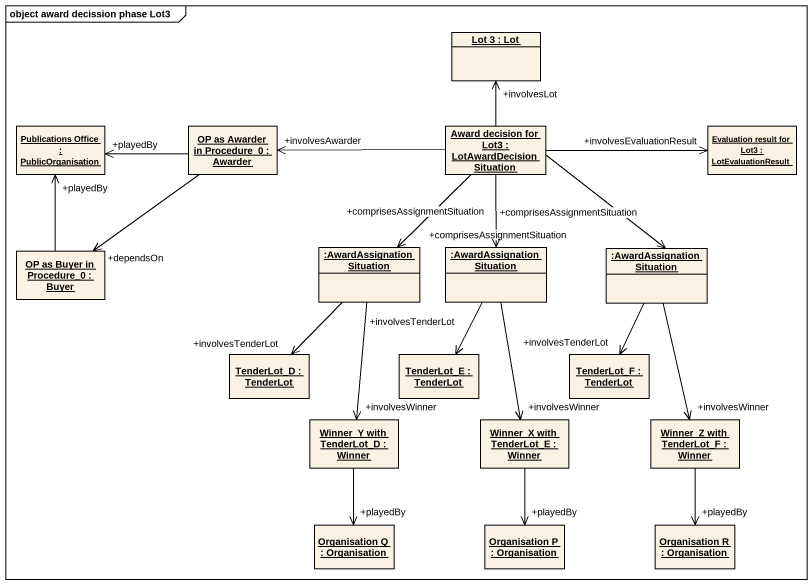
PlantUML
@startuml
mainframe object award decission phase Lot3
hide circle
hide empty members
object "Lot 3 : Lot" as Lot_3
object "Publications Office : PublicOrganisation" as Publications_Office
object "OP as Awarder in Procedure_0 : Awarder" as OP_as_Awarder_in_Procedure_0
object "Award decision for Lot3 : LotAwardDecisionSituation" as Award_decision_for_Lot3
object "Evaluation result for Lot3 : LotEvaluationResult" as Evaluation_result_for_Lot3
object "OP as Buyer in Procedure_0 : Buyer" as OP_as_Buyer_in_Procedure_0
object ":AwardAssignationSituation" as AwardAssignationSituation
object ":AwardAssignationSituation" as AwardAssignationSituation_2
object ":AwardAssignationSituation" as AwardAssignationSituation_3
object "TenderLot_D : TenderLot" as TenderLot_D
object "TenderLot_E : TenderLot" as TenderLot_E
object "TenderLot_F : TenderLot" as TenderLot_F
object "Winner_Y with TenderLot_D : Winner" as Winner_Y_with_TenderLot_D
object "Winner_X with TenderLot_E : Winner" as Winner_X_with_TenderLot_E
object "Winner_Z with TenderLot_F : Winner" as Winner_Z_with_TenderLot_F
object "Organisation Q : Organisation" as Organisation_Q
object "Organisation P : Organisation" as Organisation_P
object "Organisation R : Organisation" as Organisation_R
OP_as_Awarder_in_Procedure_0 -left-> "+playedBy" Publications_Office
OP_as_Awarder_in_Procedure_0 --> "+dependsOn" OP_as_Buyer_in_Procedure_0
Award_decision_for_Lot3 -up-> "+involvesLot" Lot_3
Award_decision_for_Lot3 -left-> "+involvesAwarder" OP_as_Awarder_in_Procedure_0
Award_decision_for_Lot3 -right-> "+involvesEvaluationResult" Evaluation_result_for_Lot3
Award_decision_for_Lot3 --> "+comprisesAssignmentSituation" AwardAssignationSituation
Award_decision_for_Lot3 --> "+comprisesAssignmentSituation" AwardAssignationSituation_2
Award_decision_for_Lot3 --> "+comprisesAssignmentSituation" AwardAssignationSituation_3
OP_as_Buyer_in_Procedure_0 -up-> "+playedBy" Publications_Office
AwardAssignationSituation --> "+involvesTenderLot" TenderLot_D
AwardAssignationSituation --> "+involvesWinner" Winner_Y_with_TenderLot_D
AwardAssignationSituation_2 --> "+involvesTenderLot" TenderLot_E
AwardAssignationSituation_2 --> "+involvesWinner" Winner_X_with_TenderLot_E
AwardAssignationSituation_3 --> "+involvesTenderLot" TenderLot_F
AwardAssignationSituation_3 --> "+involvesWinner" Winner_Z_with_TenderLot_F
Winner_Y_with_TenderLot_D --> "+playedBy" Organisation_Q
Winner_X_with_TenderLot_E --> "+playedBy" Organisation_P
Winner_Z_with_TenderLot_F --> "+playedBy" Organisation_R
@enduml
